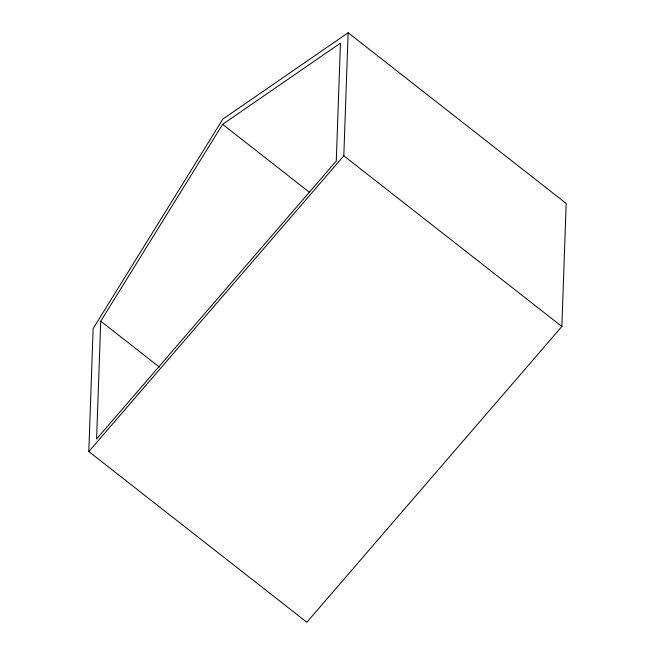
<?xml version="1.0" encoding="UTF-8"?>
<svg xmlns="http://www.w3.org/2000/svg" width="655" height="655" viewBox="0 0 655 655"><rect width="100%" height="100%" fill="white"/><g stroke="black" fill="none" stroke-linecap="round" stroke-linejoin="round"><path stroke-width="0.98" d="M88.81 451.565L93.141 328.523L222.806 119.12L348.141 32.75L566.19 203.435L561.859 326.477L306.859 622.25L88.81 451.565L343.81 155.792L348.141 32.75M100.739 321.179L96.588 438.997L336.285 160.974L340.436 43.148L222.626 124.335L100.739 321.179L159.484 367.168M343.81 155.792L561.859 326.477M222.626 124.335L309.537 192.374"/></g></svg>
